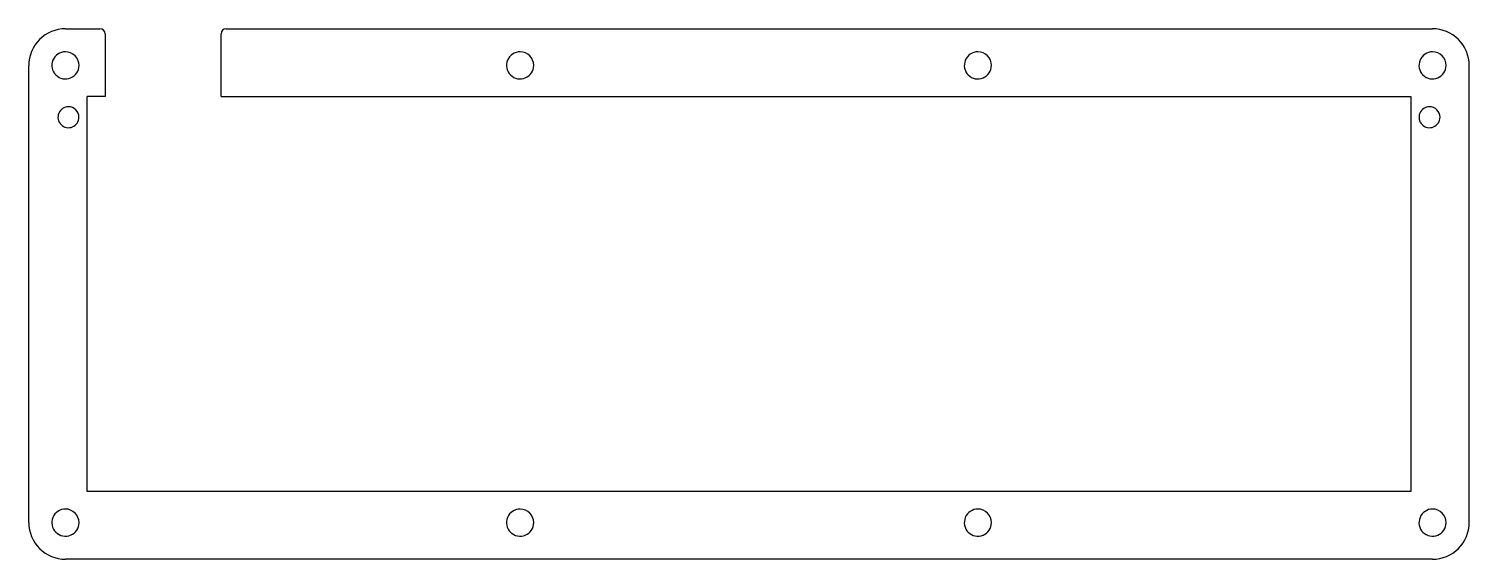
# Model space of a CAD drawing. Extents: x 0 to 281, y -103 to 1.
import ezdxf

# ---------------------------------------------------------------- set-up
doc = ezdxf.new("R2010")
doc.units = 0
doc.layers.get('0').update_dxf_attribs({"linetype": 'CONTINUOUS'})

msp = doc.modelspace()

# ---------------------------------------------------------------- linework, layer by layer
at = {"color": 7}
for points in [[(7.16788, 0.969467), (13.90904, 0.972007)], [(38.52926, 0.972007), (273.86788, 0.969467)], [(14.9098, -0.028753), (14.90726, -12.223293)], [(37.5285, -12.223293), (37.5285, -0.028753)], [(0.02286, -95.471793), (0.02286, -6.173013)], [(281.01036, -95.471793), (281.01036, -6.173013)], [(11.43, -89.421513), (11.43, -12.223293)], [(14.90726, -12.223293), (11.43, -12.223293)], [(37.5285, -12.223293), (269.60576, -12.223293)], [(269.60576, -12.223293), (269.60576, -89.421513)], [(11.93038, -89.421513), (11.43, -89.421513)], [(269.60576, -89.421513), (11.93038, -89.421513)], [(273.86788, -102.614273), (7.16788, -102.614273)]]:
    msp.add_lwpolyline(points, dxfattribs=at)
for points in [[(7.168769, -3.525418)], [(95.870268, -3.525418)], [(185.16727, -3.525418)], [(273.86788, -3.525418)], [(7.764069, -14.24575)], [(273.27352, -14.24575)], [(7.168769, -92.822293)], [(95.870268, -92.822293)], [(185.16727, -92.822293)], [(273.86788, -92.822293)]]:
    msp.add_lwpolyline(points, close=True, dxfattribs=at)
for points in [[(7.168769, 0.968326), (5.274125, 0.968331), (3.45708, 0.21569), (2.117363, -1.124024)], [(14.910867, -0.030135), (14.910867, 0.52215), (14.463153, 0.969865), (13.910869, 0.969866)], [(38.530784, 0.969866), (37.9785, 0.969865), (37.530786, 0.52215), (37.530786, -0.030135)], [(278.920096, -1.123581), (277.580108, 0.216169), (275.762741, 0.968663), (273.86788, 0.968326)], [(2.117363, -1.124024), (0.777646, -2.463738), (0.025, -4.280782), (0.025001, -6.175426)], [(281.0129, -6.175426), (281.012901, -4.280565), (280.260084, -2.463331), (278.920096, -1.123581)], [(4.720481, -5.161312), (4.310311, -6.151552), (4.537034, -7.291367), (5.294931, -8.049264)], [(7.168769, -3.525418), (6.096941, -3.525418), (5.130652, -4.171072), (4.720481, -5.161312)], [(9.042607, -4.301588), (8.545634, -3.804615), (7.871595, -3.525418), (7.168769, -3.525418)], [(9.818776, -6.175426), (9.818776, -5.4726), (9.53958, -4.79856), (9.042607, -4.301588)], [(93.42198, -5.161312), (93.01181, -6.151552), (93.238533, -7.291367), (93.99643, -8.049264)], [(95.870268, -3.525418), (94.79844, -3.525418), (93.832151, -4.171072), (93.42198, -5.161312)], [(98.520275, -6.175426), (98.520275, -4.711867), (97.333827, -3.525418), (95.870268, -3.525418)], [(182.718982, -5.161312), (182.308812, -6.151552), (182.535535, -7.291367), (183.293432, -8.049264)], [(185.16727, -3.525418), (184.095442, -3.525418), (183.129153, -4.171072), (182.718982, -5.161312)], [(187.041108, -4.301588), (186.544135, -3.804615), (185.870096, -3.525418), (185.16727, -3.525418)], [(187.817277, -6.175426), (187.817277, -5.4726), (187.538081, -4.79856), (187.041108, -4.301588)], [(271.419592, -5.161312), (271.009422, -6.151552), (271.236145, -7.291367), (271.994042, -8.049264)], [(273.86788, -3.525418), (272.796052, -3.525418), (271.829763, -4.171072), (271.419592, -5.161312)], [(275.741718, -4.301588), (275.244745, -3.804615), (274.570706, -3.525418), (273.86788, -3.525418)], [(276.517887, -6.175426), (276.517887, -5.4726), (276.238691, -4.79856), (275.741718, -4.301588)], [(5.294931, -8.049264), (6.052828, -8.807161), (7.192643, -9.033884), (8.182883, -8.623713)], [(8.182883, -8.623713), (9.173123, -8.213543), (9.818776, -7.247254), (9.818776, -6.175426)], [(93.99643, -8.049264), (94.754327, -8.807161), (95.894142, -9.033884), (96.884382, -8.623713)], [(96.884382, -8.623713), (97.874622, -8.213543), (98.520275, -7.247254), (98.520275, -6.175426)], [(183.293432, -8.049264), (184.051329, -8.807161), (185.191144, -9.033884), (186.181384, -8.623713)], [(186.181384, -8.623713), (187.171624, -8.213543), (187.817277, -7.247254), (187.817277, -6.175426)], [(271.994042, -8.049264), (272.751939, -8.807161), (273.891754, -9.033884), (274.881994, -8.623713)], [(274.881994, -8.623713), (275.872234, -8.213543), (276.517887, -7.247254), (276.517887, -6.175426)], [(5.870115, -15.51125), (5.552814, -16.277282), (5.728203, -17.159024), (6.314499, -17.745321)], [(7.764069, -14.24575), (6.934921, -14.24575), (6.187416, -14.745217), (5.870115, -15.51125)], [(9.213638, -14.846181), (8.829189, -14.461732), (8.307763, -14.24575), (7.764069, -14.24575)], [(8.54857, -18.189705), (9.314603, -17.872404), (9.81407, -17.124899), (9.81407, -16.295751)], [(9.81407, -16.295751), (9.81407, -15.752057), (9.598088, -15.230631), (9.213638, -14.846181)], [(271.379566, -15.51125), (271.062265, -16.277282), (271.237654, -17.159024), (271.82395, -17.745321)], [(273.27352, -14.24575), (272.444372, -14.24575), (271.696867, -14.745217), (271.379566, -15.51125)], [(274.72309, -14.846181), (274.33864, -14.461732), (273.817214, -14.24575), (273.27352, -14.24575)], [(274.058021, -18.189705), (274.824054, -17.872404), (275.323521, -17.124899), (275.323521, -16.295751)], [(275.323521, -16.295751), (275.323521, -15.752057), (275.107539, -15.230631), (274.72309, -14.846181)], [(6.314499, -17.745321), (6.900795, -18.331617), (7.782537, -18.507006), (8.54857, -18.189705)], [(271.82395, -17.745321), (272.410247, -18.331617), (273.291989, -18.507006), (274.058021, -18.189705)], [(0.025001, -95.472301), (0.025001, -97.366944), (0.777646, -99.183988), (2.117363, -100.523701)], [(4.720481, -94.458187), (4.310311, -95.448427), (4.537034, -96.588242), (5.294931, -97.346139)], [(7.168769, -92.822293), (6.096941, -92.822293), (5.130652, -93.467947), (4.720481, -94.458187)], [(9.042607, -93.598463), (8.545634, -93.10149), (7.871595, -92.822293), (7.168769, -92.822293)], [(8.182883, -97.920588), (9.173123, -97.510418), (9.818776, -96.544129), (9.818776, -95.472301)], [(9.818776, -95.472301), (9.818776, -94.769475), (9.53958, -94.095435), (9.042607, -93.598463)], [(93.42198, -94.458187), (93.01181, -95.448427), (93.238533, -96.588242), (93.99643, -97.346139)], [(95.870268, -92.822293), (94.79844, -92.822293), (93.832151, -93.467947), (93.42198, -94.458187)], [(98.520275, -95.472301), (98.520275, -94.008742), (97.333827, -92.822293), (95.870268, -92.822293)], [(96.884382, -97.920588), (97.874622, -97.510418), (98.520275, -96.544129), (98.520275, -95.472301)], [(182.718982, -94.458187), (182.308812, -95.448427), (182.535535, -96.588242), (183.293432, -97.346139)], [(185.16727, -92.822293), (184.095442, -92.822293), (183.129153, -93.467947), (182.718982, -94.458187)], [(187.041108, -93.598463), (186.544135, -93.10149), (185.870096, -92.822293), (185.16727, -92.822293)], [(186.181384, -97.920588), (187.171624, -97.510418), (187.817277, -96.544129), (187.817277, -95.472301)], [(187.817277, -95.472301), (187.817277, -94.769475), (187.538081, -94.095435), (187.041108, -93.598463)], [(271.419592, -94.458187), (271.009422, -95.448427), (271.236145, -96.588242), (271.994042, -97.346139)], [(273.86788, -92.822293), (272.796052, -92.822293), (271.829763, -93.467947), (271.419592, -94.458187)], [(275.741718, -93.598463), (275.244745, -93.10149), (274.570706, -92.822293), (273.86788, -92.822293)], [(274.881994, -97.920588), (275.872234, -97.510418), (276.517887, -96.544129), (276.517887, -95.472301)], [(276.517887, -95.472301), (276.517887, -94.769475), (276.238691, -94.095435), (275.741718, -93.598463)], [(278.920095, -100.524144), (280.260083, -99.184394), (281.0129, -97.367161), (281.0129, -95.472301)], [(5.294931, -97.346139), (6.052828, -98.104036), (7.192643, -98.330759), (8.182883, -97.920588)], [(93.99643, -97.346139), (94.754327, -98.104036), (95.894142, -98.330759), (96.884382, -97.920588)], [(183.293432, -97.346139), (184.051329, -98.104036), (185.191144, -98.330759), (186.181384, -97.920588)], [(271.994042, -97.346139), (272.751939, -98.104036), (273.891754, -98.330759), (274.881994, -97.920588)], [(2.117363, -100.523701), (3.45708, -101.863415), (5.274126, -102.616056), (7.168769, -102.616051)], [(273.86788, -102.616051), (275.76274, -102.616388), (277.580107, -101.863893), (278.920095, -100.524144)]]:
    msp.add_open_spline(points, degree=3, dxfattribs=at)

doc.saveas('drawing.dxf')
